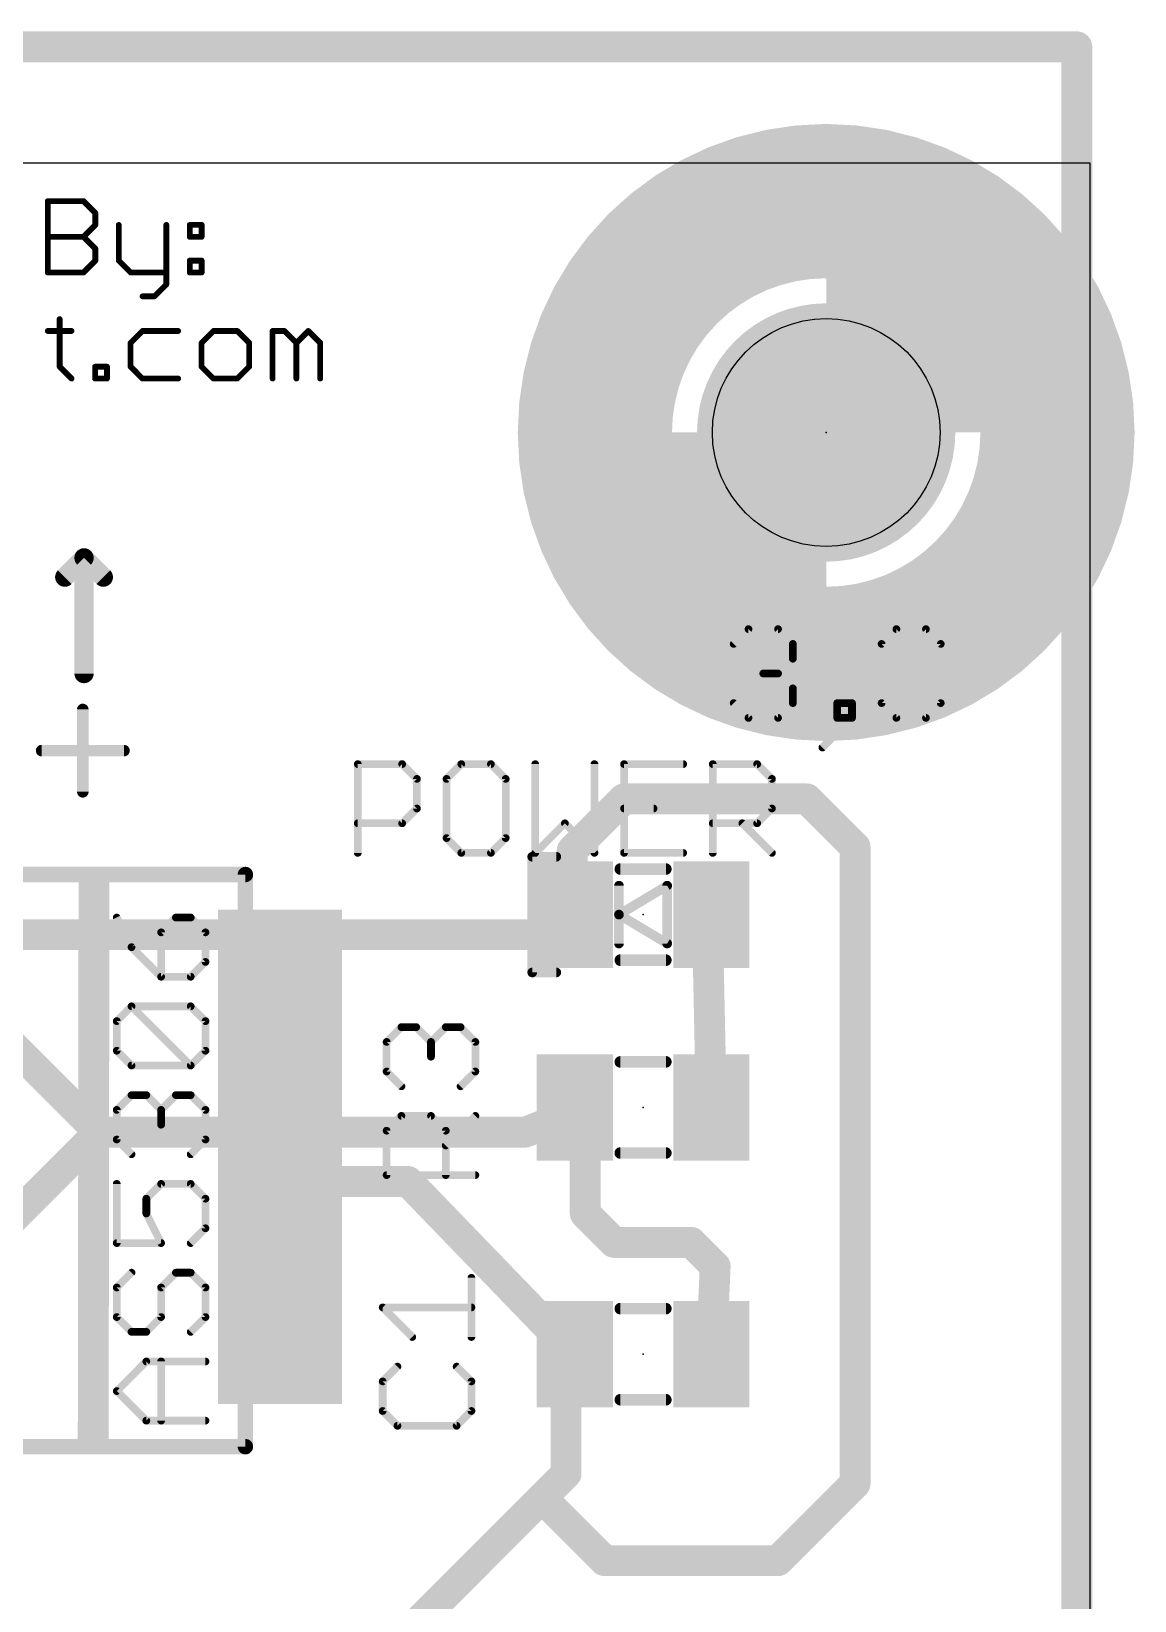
# Model space of a CAD drawing. Extents: x 16.3 to 54.1, y 16.1 to 48.5.
# Drawn here: x 39.56 to 54.1, y 27.79 to 48.46 of the extents above; entities that cross this region are included whole.
import ezdxf

# ---------------------------------------------------------------- set-up
doc = ezdxf.new("R2010")
doc.units = 0
for name, color, linetype in [('1', 14, 'CONTINUOUS'), ('16', 174, 'CONTINUOUS'), ('20', 178, 'CONTINUOUS'), ('21', 251, 'CONTINUOUS'), ('23', 178, 'CONTINUOUS'), ('25', 251, 'CONTINUOUS'), ('27', 251, 'CONTINUOUS'), ('29', 251, 'CONTINUOUS'), ('30', 251, 'CONTINUOUS'), ('31', 251, 'CONTINUOUS'), ('39', 14, 'CONTINUOUS'), ('40', 174, 'CONTINUOUS'), ('41', 14, 'CONTINUOUS'), ('42', 174, 'CONTINUOUS'), ('43', 94, 'CONTINUOUS'), ('48', 251, 'CONTINUOUS'), ('49', 251, 'CONTINUOUS'), ('51', 251, 'CONTINUOUS')]:
    doc.layers.add(name, color=color, linetype=linetype)

# ---------------------------------------------------------------- blocks, each defined once
blk = doc.blocks.new('RECT')
blk.add_solid([(-0.5, -0.5), (0.5, -0.5), (-0.5, 0.5), (0.5, 0.5)])

msp = doc.modelspace()

# ---------------------------------------------------------------- linework, layer by layer
at = {"layer": '1', "const_width": 0.4064}
for points in [[(16.51, 48.26), (53.34, 48.26)], [(53.34, 48.26), (53.34, 16.51)], [(47.371, 38.354), (46.691, 37.674)], [(49.784, 38.354), (47.371, 38.354)], [(50.419, 37.719), (49.784, 38.354)], [(46.691, 37.674), (46.691, 36.565)], [(50.419, 29.337), (50.419, 37.719)], [(46.691, 36.565), (46.725, 36.83)], [(48.475, 36.63), (48.525, 36.83)], [(48.525, 34.29), (48.475, 36.63)], [(42.84, 36.565), (36.78, 36.565)], [(46.691, 36.565), (42.84, 36.565)], [(40.457, 33.965), (39.157, 35.265)], [(46.076, 33.965), (46.711, 34.2165)], [(46.711, 34.2165), (46.725, 34.29)], [(46.725, 34.29), (46.863, 34.202)], [(46.863, 34.202), (46.863, 32.893)], [(39.157, 32.665), (40.457, 33.965)], [(40.457, 33.965), (42.84, 33.965)], [(42.84, 33.965), (46.076, 33.965)], [(44.527, 33.315), (42.84, 33.315)], [(46.725, 31.04), (44.527, 33.315)], [(46.863, 32.893), (47.244, 32.512)], [(47.244, 32.512), (48.26, 32.512)], [(48.26, 32.512), (48.575, 32.197)], [(48.575, 32.197), (48.525, 31.04)], [(46.609, 30.974), (46.725, 31.04)], [(46.609, 29.464), (46.609, 30.974)], [(46.2915, 29.1465), (46.609, 29.464)], [(49.403, 28.321), (50.419, 29.337)], [(43.053, 25.908), (46.2915, 29.1465)], [(46.2915, 29.1465), (47.117, 28.321)], [(47.117, 28.321), (49.403, 28.321)]]:
    msp.add_lwpolyline(points, dxfattribs=at)
at = {"layer": '1', "const_width": 0.2032}
for points in [[(53.4416, 48.26, 1), (53.2384, 48.26)], [(53.34, 48.1584, 1), (53.34, 48.3616)], [(47.371, 38.4556, 1), (47.371, 38.2524)], [(47.4428, 38.2822, 1), (47.2992, 38.4258)], [(49.8558, 38.4258, 1), (49.7122, 38.2822)], [(49.784, 38.2524, 1), (49.784, 38.4556)], [(46.7926, 37.674, 1), (46.5894, 37.674)], [(46.6192, 37.7458, 1), (46.7628, 37.6022)], [(50.5206, 37.719, 1), (50.3174, 37.719)], [(50.3472, 37.6472, 1), (50.4908, 37.7908)], [(46.8258, 36.8171, 1), (46.6242, 36.8429)], [(48.6236, 36.8054, 1), (48.4264, 36.8546)], [(48.5766, 36.6322, 1), (48.3734, 36.6278)], [(42.84, 36.6666, 1), (42.84, 36.4634)], [(42.84, 36.4634, 1), (42.84, 36.6666)], [(46.5902, 36.5779, 1), (46.7918, 36.5521)], [(46.5894, 36.565, 1), (46.7926, 36.565)], [(46.691, 36.4634, 1), (46.691, 36.6666)], [(48.3764, 36.6546, 1), (48.5736, 36.6054)], [(46.6112, 34.2355, 1), (46.8108, 34.1975)], [(46.7796, 34.3757, 1), (46.6704, 34.2043)], [(46.8248, 34.271, 1), (46.6252, 34.309)], [(46.7484, 34.122, 1), (46.6736, 34.311)], [(46.9646, 34.202, 1), (46.7614, 34.202)], [(46.8084, 34.1163, 1), (46.9176, 34.2877)], [(48.4234, 34.2878, 1), (48.6266, 34.2922)], [(40.457, 34.0666, 1), (40.457, 33.8634)], [(40.5288, 33.8932, 1), (40.3852, 34.0368)], [(40.3852, 33.8932, 1), (40.5288, 34.0368)], [(42.84, 34.0666, 1), (42.84, 33.8634)], [(42.84, 33.8634, 1), (42.84, 34.0666)], [(46.0386, 34.0595, 1), (46.1134, 33.8705)], [(46.076, 33.8634, 1), (46.076, 34.0666)], [(42.84, 33.4166, 1), (42.84, 33.2134)], [(44.6001, 33.3856, 1), (44.4539, 33.2444)], [(44.527, 33.2134, 1), (44.527, 33.4166)], [(46.9348, 32.9648, 1), (46.7912, 32.8212)], [(46.7614, 32.893, 1), (46.9646, 32.893)], [(47.244, 32.6136, 1), (47.244, 32.4104)], [(47.1722, 32.4402, 1), (47.3158, 32.5838)], [(48.3318, 32.5838, 1), (48.1882, 32.4402)], [(48.26, 32.4104, 1), (48.26, 32.6136)], [(48.6765, 32.1926, 1), (48.4735, 32.2014)], [(48.5032, 32.1252, 1), (48.6468, 32.2688)], [(46.6519, 30.9694, 1), (46.7981, 31.1106)], [(46.7752, 30.9517, 1), (46.6748, 31.1283)], [(46.7106, 30.974, 1), (46.5074, 30.974)], [(46.5588, 31.0623, 1), (46.6592, 30.8857)], [(48.4235, 31.0444, 1), (48.6265, 31.0356)], [(46.5074, 29.464, 1), (46.7106, 29.464)], [(46.6808, 29.3922, 1), (46.5372, 29.5358)], [(50.3174, 29.337, 1), (50.5206, 29.337)], [(50.4908, 29.2652, 1), (50.3472, 29.4088)], [(46.3633, 29.2183, 1), (46.2197, 29.0747)], [(46.2197, 29.2183, 1), (46.3633, 29.0747)], [(46.3633, 29.0747, 1), (46.2197, 29.2183)], [(47.117, 28.4226, 1), (47.117, 28.2194)], [(49.403, 28.2194, 1), (49.403, 28.4226)], [(47.0452, 28.2492, 1), (47.1888, 28.3928)], [(49.3312, 28.3928, 1), (49.4748, 28.2492)]]:
    msp.add_lwpolyline(points, format="xyb", dxfattribs=at)
at = {"layer": '16', "const_width": 0.4064}
for points in [[(16.51, 48.26), (53.34, 48.26)], [(53.34, 48.26), (53.34, 16.51)]]:
    msp.add_lwpolyline(points, dxfattribs=at)
at = {"layer": '16', "const_width": 0.2032}
for points in [[(53.4416, 48.26, 1), (53.2384, 48.26)], [(53.34, 48.1584, 1), (53.34, 48.3616)]]:
    msp.add_lwpolyline(points, format="xyb", dxfattribs=at)
at = {"layer": '20'}
for p, q in [((53.518, 46.726), (18.124, 46.726)), ((53.518, 16.764), (53.518, 46.726))]:
    msp.add_line(p, q, dxfattribs=at)
msp.add_circle((50.038, 43.18), 1.5, dxfattribs=at)
at = {"layer": '21'}
for points, const_width in [([(50.038, 39.751, 1), (50.038, 46.609, 1), (50.038, 39.751)], 0.1524), ([(39.7809, 46.2468, 1), (39.7809, 46.2087)], 0.0381), ([(39.7999, 46.2277, 1), (39.7618, 46.2277)], 0.0381), ([(40.2647, 46.2412, 1), (40.2377, 46.2142)], 0.0381), ([(40.2512, 46.2087, 1), (40.2512, 46.2468)], 0.0381), ([(40.427, 46.0709, 1), (40.3889, 46.0709)], 0.0381), ([(40.3945, 46.0575, 1), (40.4214, 46.0844)], 0.0381), ([(40.3889, 45.9142, 1), (40.427, 45.9142)], 0.0381), ([(40.4214, 45.9007, 1), (40.3945, 45.9276)], 0.0381), ([(40.7355, 45.9142, 1), (40.6974, 45.9142)], 0.0381), ([(41.3625, 45.9142, 1), (41.3244, 45.9142)], 0.0381), ([(41.671, 45.9142, 1), (41.6329, 45.9142)], 0.0381), ([(41.6519, 45.9332, 1), (41.6519, 45.8951)], 0.0381), ([(41.8277, 45.9142, 1), (41.7896, 45.9142)], 0.0381), ([(41.8087, 45.8951, 1), (41.8087, 45.9332)], 0.0381), ([(39.7809, 45.7765, 1), (39.7809, 45.7384)], 0.0381), ([(40.2647, 45.7709, 1), (40.2377, 45.7439)], 0.0381), ([(40.2377, 45.7709, 1), (40.2647, 45.7439)], 0.0381), ([(40.2512, 45.7384, 1), (40.2512, 45.7765)], 0.0381), ([(41.6519, 45.7765, 1), (41.6519, 45.7384)], 0.0381), ([(41.6329, 45.7574, 1), (41.671, 45.7574)], 0.0381), ([(41.7896, 45.7574, 1), (41.8277, 45.7574)], 0.0381), ([(41.8087, 45.7384, 1), (41.8087, 45.7765)], 0.0381), ([(40.427, 45.6006, 1), (40.3889, 45.6006)], 0.0381), ([(40.3945, 45.5872, 1), (40.4214, 45.6141)], 0.0381), ([(40.4214, 45.4304, 1), (40.3945, 45.4573)], 0.0381), ([(40.7299, 45.4573, 1), (40.7029, 45.4304)], 0.0381), ([(41.671, 45.4439, 1), (41.6329, 45.4439)], 0.0381), ([(41.6519, 45.4629, 1), (41.6519, 45.4248)], 0.0381), ([(41.8277, 45.4439, 1), (41.7896, 45.4439)], 0.0381), ([(41.8087, 45.4248, 1), (41.8087, 45.4629)], 0.0381), ([(39.7809, 45.3062, 1), (39.7809, 45.2681)], 0.0381), ([(39.7618, 45.2871, 1), (39.7999, 45.2871)], 0.0381), ([(40.2377, 45.3006, 1), (40.2647, 45.2736)], 0.0381), ([(40.2512, 45.2681, 1), (40.2512, 45.3062)], 0.0381), ([(40.3889, 45.4439, 1), (40.427, 45.4439)], 0.0381), ([(40.6974, 45.4439, 1), (40.7355, 45.4439)], 0.0381), ([(40.8732, 45.3062, 1), (40.8732, 45.2681)], 0.0381), ([(40.8597, 45.2736, 1), (40.8866, 45.3006)], 0.0381), ([(41.3435, 45.2681, 1), (41.3435, 45.3062)], 0.0381), ([(41.6519, 45.3062, 1), (41.6519, 45.2681)], 0.0381), ([(41.6329, 45.2871, 1), (41.671, 45.2871)], 0.0381), ([(41.7896, 45.2871, 1), (41.8277, 45.2871)], 0.0381), ([(41.8087, 45.2681, 1), (41.8087, 45.3062)], 0.0381), ([(41.3244, 45.1303, 1), (41.3625, 45.1303)], 0.0381), ([(41.3569, 45.1169, 1), (41.33, 45.1438)], 0.0381), ([(41.0299, 44.9926, 1), (41.0299, 44.9545)], 0.0381), ([(41.1732, 44.987, 1), (41.2002, 44.9601)], 0.0381), ([(41.1867, 44.9545, 1), (41.1867, 44.9926)], 0.0381), ([(50.038, 41.58, 1), (50.038, 44.78, 1), (50.038, 41.58)], 0.2032), ([(39.9567, 44.6739, 1), (39.9186, 44.6739)], 0.0381), ([(39.7809, 44.5362, 1), (39.7809, 44.4981)], 0.0381), ([(40.0944, 44.4981, 1), (40.0944, 44.5362)], 0.0381), ([(41.0291, 44.5362, 1), (41.0291, 44.4981)], 0.0381), ([(41.0426, 44.5037, 1), (41.0156, 44.5306)], 0.0381), ([(41.4994, 44.4981, 1), (41.4994, 44.5362)], 0.0381), ([(41.9646, 44.5362, 1), (41.9646, 44.4981)], 0.0381), ([(41.9781, 44.5037, 1), (41.9511, 44.5306)], 0.0381), ([(42.2916, 44.5306, 1), (42.2647, 44.5037)], 0.0381), ([(42.2781, 44.4981, 1), (42.2781, 44.5362)], 0.0381), ([(42.7624, 44.5172, 1), (42.7243, 44.5172)], 0.0381), ([(42.7434, 44.5362, 1), (42.7434, 44.4981)], 0.0381), ([(42.9136, 44.5306, 1), (42.8867, 44.5037)], 0.0381), ([(42.9001, 44.4981, 1), (42.9001, 44.5362)], 0.0381), ([(43.2271, 44.5306, 1), (43.2002, 44.5037)], 0.0381), ([(43.2271, 44.5037, 1), (43.2002, 44.5306)], 0.0381), ([(40.8914, 44.3604, 1), (40.8533, 44.3604)], 0.0381), ([(40.8589, 44.3739, 1), (40.8858, 44.3469)], 0.0381), ([(41.7944, 44.3739, 1), (41.8213, 44.3469)], 0.0381), ([(41.8269, 44.3604, 1), (41.7888, 44.3604)], 0.0381), ([(42.454, 44.3604, 1), (42.4159, 44.3604)], 0.0381), ([(42.4214, 44.3469, 1), (42.4484, 44.3739)], 0.0381), ([(43.0759, 44.3604, 1), (43.0378, 44.3604)], 0.0381), ([(43.0434, 44.3739, 1), (43.0704, 44.3469)], 0.0381), ([(43.0434, 44.3469, 1), (43.0704, 44.3739)], 0.0381), ([(43.3895, 44.3604, 1), (43.3514, 44.3604)], 0.0381), ([(43.357, 44.3469, 1), (43.3839, 44.3739)], 0.0381), ([(39.9186, 44.0469, 1), (39.9567, 44.0469)], 0.0381), ([(39.9511, 44.0603, 1), (39.9242, 44.0334)], 0.0381), ([(40.4236, 44.0469, 1), (40.3855, 44.0469)], 0.0381), ([(40.4046, 44.0659, 1), (40.4046, 44.0278)], 0.0381), ([(40.5804, 44.0469, 1), (40.5423, 44.0469)], 0.0381), ([(40.5613, 44.0278, 1), (40.5613, 44.0659)], 0.0381), ([(40.8533, 44.0469, 1), (40.8914, 44.0469)], 0.0381), ([(40.8858, 44.0603, 1), (40.8589, 44.0334)], 0.0381), ([(41.8213, 44.0603, 1), (41.7944, 44.0334)], 0.0381), ([(41.7888, 44.0469, 1), (41.8269, 44.0469)], 0.0381), ([(42.4159, 44.0469, 1), (42.454, 44.0469)], 0.0381), ([(42.4484, 44.0334, 1), (42.4214, 44.0603)], 0.0381), ([(40.081, 43.8766, 1), (40.1079, 43.9036)], 0.0381), ([(40.4046, 43.9092, 1), (40.4046, 43.8711)], 0.0381), ([(40.3855, 43.8901, 1), (40.4236, 43.8901)], 0.0381), ([(40.5423, 43.8901, 1), (40.5804, 43.8901)], 0.0381), ([(40.5613, 43.8711, 1), (40.5613, 43.9092)], 0.0381), ([(41.0291, 43.9092, 1), (41.0291, 43.8711)], 0.0381), ([(41.0156, 43.8766, 1), (41.0426, 43.9036)], 0.0381), ([(41.4994, 43.8711, 1), (41.4994, 43.9092)], 0.0381), ([(41.9646, 43.9092, 1), (41.9646, 43.8711)], 0.0381), ([(41.9511, 43.8766, 1), (41.9781, 43.9036)], 0.0381), ([(42.2647, 43.9036, 1), (42.2916, 43.8766)], 0.0381), ([(42.2781, 43.8711, 1), (42.2781, 43.9092)], 0.0381), ([(42.7243, 43.8901, 1), (42.7624, 43.8901)], 0.0381), ([(43.0378, 43.8901, 1), (43.0759, 43.8901)], 0.0381), ([(43.3514, 43.8901, 1), (43.3895, 43.8901)], 0.0381), ([(40.3225, 41.529, 1), (40.1955, 41.529)], 0.127), ([(40.3039, 41.5739, 1), (40.2141, 41.4841)], 0.127), ([(40.3039, 41.4841, 1), (40.2141, 41.5739)], 0.127), ([(39.9601, 41.3199, 1), (40.0499, 41.2301)], 0.127), ([(40.4681, 41.2301, 1), (40.5579, 41.3199)], 0.127), ([(40.1955, 40.005, 1), (40.3225, 40.005)], 0.127), ([(40.2806, 39.532, 1), (40.2044, 39.532)], 0.0762), ([(39.7002, 39.0278, 1), (39.7002, 38.9516)], 0.0762), ([(40.7849, 38.9516, 1), (40.7849, 39.0278)], 0.0762), ([(40.2044, 38.4474, 1), (40.2806, 38.4474)], 0.0762), ([(46.1645, 37.6238, 1), (46.1645, 37.5602)], 0.0635), ([(46.1963, 37.592, 1), (46.1328, 37.592)], 0.0635), ([(46.482, 37.5602, 1), (46.482, 37.6238)], 0.0635), ([(40.4916, 37.2599, 1), (40.2884, 37.2601)], 0.2032), ([(42.385, 37.3072, 1), (42.385, 37.4088)], 0.1016), ([(47.325, 37.4681, 1), (47.325, 37.3919)], 0.0762), ([(47.925, 37.3919, 1), (47.925, 37.4681)], 0.0762), ([(47.3393, 37.211, 1), (47.2758, 37.211)], 0.0635), ([(47.9743, 37.211, 1), (47.9108, 37.211)], 0.0635), ([(47.9588, 37.1838, 1), (47.9262, 37.2382)], 0.0635), ([(47.3393, 36.83, 1), (47.2758, 36.83)], 0.0635), ([(47.3238, 36.8572, 1), (47.2912, 36.8028)], 0.0635), ([(47.2912, 36.8572, 1), (47.3238, 36.8028)], 0.0635), ([(47.2758, 36.83, 1), (47.3393, 36.83)], 0.0635), ([(47.2758, 36.449, 1), (47.3393, 36.449)], 0.0635), ([(47.9108, 36.449, 1), (47.9743, 36.449)], 0.0635), ([(47.9262, 36.4218, 1), (47.9588, 36.4762)], 0.0635), ([(47.325, 36.2681, 1), (47.325, 36.1919)], 0.0762), ([(47.925, 36.1919, 1), (47.925, 36.2681)], 0.0762), ([(46.1645, 36.0998, 1), (46.1645, 36.0363)], 0.0635), ([(46.1328, 36.068, 1), (46.1963, 36.068)], 0.0635), ([(46.482, 36.0363, 1), (46.482, 36.0998)], 0.0635), ([(47.325, 34.9281, 1), (47.325, 34.8519)], 0.0762), ([(47.925, 34.8519, 1), (47.925, 34.9281)], 0.0762), ([(47.325, 33.7281, 1), (47.325, 33.6519)], 0.0762), ([(47.925, 33.6519, 1), (47.925, 33.7281)], 0.0762), ([(47.325, 31.6781, 1), (47.325, 31.6019)], 0.0762), ([(47.925, 31.6019, 1), (47.925, 31.6781)], 0.0762), ([(47.325, 30.4781, 1), (47.325, 30.4019)], 0.0762), ([(47.925, 30.4019, 1), (47.925, 30.4781)], 0.0762), ([(40.2784, 29.9301, 1), (40.4816, 29.9299)], 0.2032), ([(42.385, 29.7712, 1), (42.385, 29.8728)], 0.1016)]:
    msp.add_lwpolyline(points, format="xyb", dxfattribs=dict(at, const_width=const_width))
for points, const_width in [([(39.7809, 45.2871), (39.7809, 46.2277)], 0.0762), ([(39.7809, 46.2277), (40.2512, 46.2277)], 0.0762), ([(40.2512, 46.2277), (40.408, 46.0709)], 0.0762), ([(40.408, 46.0709), (40.408, 45.9142)], 0.0762), ([(40.408, 45.9142), (40.2512, 45.7574)], 0.0762), ([(40.7164, 45.9142), (40.7164, 45.4439)], 0.0762), ([(41.3435, 45.9142), (41.3435, 45.1303)], 0.0762), ([(41.6519, 45.9142), (41.8087, 45.9142)], 0.0762), ([(41.6519, 45.7574), (41.6519, 45.9142)], 0.0762), ([(41.8087, 45.9142), (41.8087, 45.7574)], 0.0762), ([(39.7809, 45.7574), (40.2512, 45.7574)], 0.0762), ([(40.2512, 45.7574), (40.408, 45.6006)], 0.0762), ([(41.8087, 45.7574), (41.6519, 45.7574)], 0.0762), ([(40.408, 45.4439), (40.2512, 45.2871)], 0.0762), ([(40.408, 45.6006), (40.408, 45.4439)], 0.0762), ([(40.7164, 45.4439), (40.8732, 45.2871)], 0.0762), ([(41.6519, 45.4439), (41.8087, 45.4439)], 0.0762), ([(41.6519, 45.2871), (41.6519, 45.4439)], 0.0762), ([(41.8087, 45.4439), (41.8087, 45.2871)], 0.0762), ([(40.2512, 45.2871), (39.7809, 45.2871)], 0.0762), ([(40.8732, 45.2871), (41.3435, 45.2871)], 0.0762), ([(41.8087, 45.2871), (41.6519, 45.2871)], 0.0762), ([(41.3435, 45.1303), (41.1867, 44.9736)], 0.0762), ([(41.1867, 44.9736), (41.0299, 44.9736)], 0.0762), ([(39.9377, 44.6739), (39.9377, 44.0469)], 0.0762), ([(39.7809, 44.5172), (40.0944, 44.5172)], 0.0762), ([(41.0291, 44.5172), (40.8723, 44.3604)], 0.0762), ([(41.4994, 44.5172), (41.0291, 44.5172)], 0.0762), ([(41.9646, 44.5172), (41.8078, 44.3604)], 0.0762), ([(42.2781, 44.5172), (41.9646, 44.5172)], 0.0762), ([(42.4349, 44.3604), (42.2781, 44.5172)], 0.0762), ([(42.7434, 43.8901), (42.7434, 44.5172)], 0.0762), ([(42.7434, 44.5172), (42.9001, 44.5172)], 0.0762), ([(42.9001, 44.5172), (43.0569, 44.3604)], 0.0762), ([(43.0569, 44.3604), (43.2137, 44.5172)], 0.0762), ([(43.2137, 44.5172), (43.3704, 44.3604)], 0.0762), ([(40.8723, 44.3604), (40.8723, 44.0469)], 0.0762), ([(41.8078, 44.3604), (41.8078, 44.0469)], 0.0762), ([(42.4349, 44.0469), (42.4349, 44.3604)], 0.0762), ([(43.0569, 44.3604), (43.0569, 43.8901)], 0.0762), ([(43.3704, 44.3604), (43.3704, 43.8901)], 0.0762), ([(39.9377, 44.0469), (40.0944, 43.8901)], 0.0762), ([(40.4046, 43.8901), (40.4046, 44.0469)], 0.0762), ([(40.4046, 44.0469), (40.5613, 44.0469)], 0.0762), ([(40.5613, 44.0469), (40.5613, 43.8901)], 0.0762), ([(40.8723, 44.0469), (41.0291, 43.8901)], 0.0762), ([(41.8078, 44.0469), (41.9646, 43.8901)], 0.0762), ([(42.2781, 43.8901), (42.4349, 44.0469)], 0.0762), ([(40.5613, 43.8901), (40.4046, 43.8901)], 0.0762), ([(41.0291, 43.8901), (41.4994, 43.8901)], 0.0762), ([(41.9646, 43.8901), (42.2781, 43.8901)], 0.0762), ([(40.259, 41.529), (40.005, 41.275)], 0.254), ([(40.259, 40.005), (40.259, 41.529)], 0.254), ([(40.259, 41.529), (40.513, 41.275)], 0.254), ([(40.2425, 39.532), (40.2425, 38.4474)], 0.1524), ([(39.7002, 38.9897), (40.7849, 38.9897)], 0.1524), ([(46.1645, 36.068), (46.1645, 37.592)], 0.127), ([(46.1645, 37.592), (46.482, 37.592)], 0.127), ([(37.235, 37.358), (42.385, 37.358)], 0.2032), ([(40.38, 29.93), (40.39, 37.26)], 0.4064), ([(47.925, 37.43), (47.325, 37.43)], 0.1524), ([(47.3075, 37.211), (47.3075, 36.83)], 0.127), ([(47.9425, 37.211), (47.3075, 36.83)], 0.127), ([(47.9425, 36.449), (47.9425, 37.211)], 0.127), ([(47.3075, 36.83), (47.3075, 36.449)], 0.127), ([(47.3075, 36.83), (47.9425, 36.449)], 0.127), ([(47.925, 36.23), (47.325, 36.23)], 0.1524), ([(46.482, 36.068), (46.1645, 36.068)], 0.127), ([(47.925, 34.89), (47.325, 34.89)], 0.1524), ([(47.925, 33.69), (47.325, 33.69)], 0.1524), ([(47.925, 31.64), (47.325, 31.64)], 0.1524), ([(47.925, 30.44), (47.325, 30.44)], 0.1524), ([(42.385, 29.822), (37.235, 29.822)], 0.2032)]:
    msp.add_lwpolyline(points, dxfattribs=dict(at, const_width=const_width))
at = {"layer": '23'}
for p in [(50.038, 43.18), (47.625, 36.83), (47.625, 34.29), (47.625, 31.04)]:
    msp.add_point(p, dxfattribs=at)
at = {"layer": '25', "const_width": 0.1016}
for points in [[(43.8658, 37.6428), (43.8658, 38.8122)], [(43.8658, 38.8122), (44.4505, 38.8122)], [(44.4505, 38.8122), (44.6454, 38.6173)], [(45.2301, 38.8122), (45.0352, 38.6173)], [(45.6199, 38.8122), (45.2301, 38.8122)], [(45.8148, 38.6173), (45.6199, 38.8122)], [(46.2046, 38.8122), (46.2046, 37.6428)], [(46.9842, 37.6428), (46.9842, 38.8122)], [(48.1536, 38.8122), (47.374, 38.8122)], [(47.374, 38.8122), (47.374, 37.6428)], [(48.5434, 37.6428), (48.5434, 38.8122)], [(48.5434, 38.8122), (49.1281, 38.8122)], [(49.1281, 38.8122), (49.323, 38.6173)], [(44.6454, 38.6173), (44.6454, 38.2275)], [(45.0352, 38.6173), (45.0352, 37.8377)], [(45.8148, 37.8377), (45.8148, 38.6173)], [(49.323, 38.6173), (49.323, 38.2275)], [(44.6454, 38.2275), (44.4505, 38.0326)], [(47.374, 38.2275), (47.7638, 38.2275)], [(49.323, 38.2275), (49.1281, 38.0326)], [(44.4505, 38.0326), (43.8658, 38.0326)], [(46.2046, 37.6428), (46.5944, 38.0326)], [(46.5944, 38.0326), (46.9842, 37.6428)], [(49.1281, 38.0326), (48.5434, 38.0326)], [(48.9332, 38.0326), (49.323, 37.6428)], [(45.0352, 37.8377), (45.2301, 37.6428)], [(45.6199, 37.6428), (45.8148, 37.8377)], [(45.2301, 37.6428), (45.6199, 37.6428)], [(47.374, 37.6428), (48.1536, 37.6428)], [(44.2458, 35.1531), (44.4407, 35.348)], [(44.4407, 35.348), (44.6356, 35.348)], [(44.6356, 35.348), (44.8305, 35.1531)], [(44.8305, 35.1531), (45.0254, 35.348)], [(45.0254, 35.348), (45.2203, 35.348)], [(45.2203, 35.348), (45.4152, 35.1531)], [(44.2458, 34.7633), (44.2458, 35.1531)], [(44.8305, 35.1531), (44.8305, 34.9582)], [(45.4152, 35.1531), (45.4152, 34.7633)], [(44.4407, 34.5684), (44.2458, 34.7633)], [(45.4152, 34.7633), (45.2203, 34.5684)], [(44.2458, 33.9837), (44.4407, 34.1786)], [(44.4407, 34.1786), (44.8305, 34.1786)], [(44.8305, 34.1786), (45.0254, 33.9837)], [(45.0254, 33.7888), (45.4152, 34.1786)], [(44.2458, 33.399), (44.2458, 33.9837)], [(45.0254, 33.9837), (45.0254, 33.399)], [(45.4152, 33.399), (44.2458, 33.399)], [(45.3632, 31.2664), (45.3632, 32.046)], [(44.5836, 31.2664), (44.1938, 31.6562)], [(44.1938, 31.6562), (45.3632, 31.6562)], [(44.3887, 30.8766), (44.1938, 30.6817)], [(45.3632, 30.6817), (45.1683, 30.8766)], [(44.1938, 30.6817), (44.1938, 30.2919)], [(45.3632, 30.2919), (45.3632, 30.6817)], [(44.1938, 30.2919), (44.3887, 30.097)], [(45.1683, 30.097), (45.3632, 30.2919)], [(44.3887, 30.097), (45.1683, 30.097)]]:
    msp.add_lwpolyline(points, dxfattribs=at)
at = {"layer": '25', "const_width": 0.0508}
for points in [[(43.8912, 38.8122, 1), (43.8404, 38.8122)], [(43.8658, 38.8376, 1), (43.8658, 38.7868)], [(44.4685, 38.8302, 1), (44.4325, 38.7942)], [(44.4505, 38.7868, 1), (44.4505, 38.8376)], [(45.2301, 38.8376, 1), (45.2301, 38.7868)], [(45.2481, 38.7942, 1), (45.2121, 38.8302)], [(45.6379, 38.8302, 1), (45.6019, 38.7942)], [(45.6199, 38.7868, 1), (45.6199, 38.8376)], [(46.23, 38.8122, 1), (46.1792, 38.8122)], [(47.0096, 38.8122, 1), (46.9588, 38.8122)], [(47.374, 38.8376, 1), (47.374, 38.7868)], [(47.3994, 38.8122, 1), (47.3486, 38.8122)], [(48.1536, 38.7868, 1), (48.1536, 38.8376)], [(48.5688, 38.8122, 1), (48.518, 38.8122)], [(48.5434, 38.8376, 1), (48.5434, 38.7868)], [(49.146, 38.8302, 1), (49.1101, 38.7942)], [(49.1281, 38.7868, 1), (49.1281, 38.8376)], [(44.6708, 38.6173, 1), (44.62, 38.6173)], [(44.6274, 38.5993, 1), (44.6634, 38.6353)], [(45.0172, 38.6353, 1), (45.0532, 38.5993)], [(45.0606, 38.6173, 1), (45.0098, 38.6173)], [(45.8402, 38.6173, 1), (45.7894, 38.6173)], [(45.7968, 38.5993, 1), (45.8328, 38.6353)], [(49.3484, 38.6173, 1), (49.2976, 38.6173)], [(49.305, 38.5993, 1), (49.3409, 38.6353)], [(44.62, 38.2275, 1), (44.6708, 38.2275)], [(44.6634, 38.2095, 1), (44.6274, 38.2455)], [(47.374, 38.2529, 1), (47.374, 38.2021)], [(47.7638, 38.2021, 1), (47.7638, 38.2529)], [(49.2976, 38.2275, 1), (49.3484, 38.2275)], [(49.3409, 38.2095, 1), (49.305, 38.2455)], [(43.8658, 38.058, 1), (43.8658, 38.0072)], [(44.4325, 38.0506, 1), (44.4685, 38.0146)], [(44.4505, 38.0072, 1), (44.4505, 38.058)], [(46.6124, 38.0506, 1), (46.5764, 38.0146)], [(46.6124, 38.0146, 1), (46.5764, 38.0506)], [(48.5434, 38.058, 1), (48.5434, 38.0072)], [(48.9511, 38.0506, 1), (48.9152, 38.0146)], [(49.1101, 38.0506, 1), (49.146, 38.0146)], [(49.1281, 38.0072, 1), (49.1281, 38.058)], [(45.0532, 37.8557, 1), (45.0172, 37.8197)], [(45.0098, 37.8377, 1), (45.0606, 37.8377)], [(45.7894, 37.8377, 1), (45.8402, 37.8377)], [(45.8328, 37.8197, 1), (45.7968, 37.8557)], [(43.8404, 37.6428, 1), (43.8912, 37.6428)], [(45.2301, 37.6682, 1), (45.2301, 37.6174)], [(45.2121, 37.6248, 1), (45.2481, 37.6608)], [(45.6019, 37.6608, 1), (45.6379, 37.6248)], [(45.6199, 37.6174, 1), (45.6199, 37.6682)], [(46.1866, 37.6608, 1), (46.2226, 37.6248)], [(46.1792, 37.6428, 1), (46.23, 37.6428)], [(46.9588, 37.6428, 1), (47.0096, 37.6428)], [(46.9662, 37.6248, 1), (47.0022, 37.6608)], [(47.374, 37.6682, 1), (47.374, 37.6174)], [(47.3486, 37.6428, 1), (47.3994, 37.6428)], [(48.1536, 37.6174, 1), (48.1536, 37.6682)], [(48.518, 37.6428, 1), (48.5688, 37.6428)], [(49.305, 37.6248, 1), (49.3409, 37.6608)], [(44.4407, 35.3734, 1), (44.4407, 35.3226)], [(44.4587, 35.33, 1), (44.4227, 35.366)], [(44.6536, 35.366, 1), (44.6176, 35.33)], [(44.6356, 35.3226, 1), (44.6356, 35.3734)], [(45.0254, 35.3734, 1), (45.0254, 35.3226)], [(45.0434, 35.33, 1), (45.0074, 35.366)], [(45.2383, 35.366, 1), (45.2023, 35.33)], [(45.2203, 35.3226, 1), (45.2203, 35.3734)], [(44.2278, 35.1711, 1), (44.2638, 35.1351)], [(44.2712, 35.1531, 1), (44.2204, 35.1531)], [(44.8125, 35.1711, 1), (44.8485, 35.1351)], [(44.8559, 35.1531, 1), (44.8051, 35.1531)], [(44.8125, 35.1351, 1), (44.8485, 35.1711)], [(45.4406, 35.1531, 1), (45.3898, 35.1531)], [(45.3972, 35.1351, 1), (45.4332, 35.1711)], [(44.8051, 34.9582, 1), (44.8559, 34.9582)], [(44.2638, 34.7813, 1), (44.2278, 34.7453)], [(44.2204, 34.7633, 1), (44.2712, 34.7633)], [(45.3898, 34.7633, 1), (45.4406, 34.7633)], [(45.4332, 34.7453, 1), (45.3972, 34.7813)], [(44.4227, 34.5504, 1), (44.4587, 34.5864)], [(45.2023, 34.5864, 1), (45.2383, 34.5504)], [(44.4407, 34.204, 1), (44.4407, 34.1532)], [(44.4587, 34.1606, 1), (44.4227, 34.1966)], [(44.8485, 34.1966, 1), (44.8125, 34.1606)], [(44.8305, 34.1532, 1), (44.8305, 34.204)], [(45.4332, 34.1606, 1), (45.3972, 34.1966)], [(44.2278, 34.0017, 1), (44.2638, 33.9657)], [(44.2712, 33.9837, 1), (44.2204, 33.9837)], [(45.0508, 33.9837, 1), (45, 33.9837)], [(45.0074, 33.9657, 1), (45.0434, 34.0017)], [(45.0074, 33.8068, 1), (45.0434, 33.7708)], [(44.2458, 33.4244, 1), (44.2458, 33.3736)], [(44.2204, 33.399, 1), (44.2712, 33.399)], [(45, 33.399, 1), (45.0508, 33.399)], [(45.4152, 33.3736, 1), (45.4152, 33.4244)], [(45.3886, 32.046, 1), (45.3378, 32.046)], [(44.2118, 31.6742, 1), (44.1758, 31.6382)], [(44.1938, 31.6816, 1), (44.1938, 31.6308)], [(45.3632, 31.6308, 1), (45.3632, 31.6816)], [(44.5656, 31.2484, 1), (44.6016, 31.2844)], [(45.3378, 31.2664, 1), (45.3886, 31.2664)], [(44.4067, 30.8586, 1), (44.3707, 30.8946)], [(45.1863, 30.8946, 1), (45.1503, 30.8586)], [(44.1758, 30.6997, 1), (44.2118, 30.6637)], [(44.2192, 30.6817, 1), (44.1684, 30.6817)], [(45.3886, 30.6817, 1), (45.3378, 30.6817)], [(45.3452, 30.6637, 1), (45.3812, 30.6997)], [(44.2118, 30.3099, 1), (44.1758, 30.2739)], [(44.1684, 30.2919, 1), (44.2192, 30.2919)], [(45.3378, 30.2919, 1), (45.3886, 30.2919)], [(45.3812, 30.2739, 1), (45.3452, 30.3099)], [(44.3887, 30.1224, 1), (44.3887, 30.0716)], [(44.3707, 30.079, 1), (44.4067, 30.115)], [(45.1503, 30.115, 1), (45.1863, 30.079)], [(45.1683, 30.0716, 1), (45.1683, 30.1224)]]:
    msp.add_lwpolyline(points, format="xyb", dxfattribs=at)
at = {"layer": '27', "const_width": 0.1016}
for points in [[(40.6898, 36.7914), (40.8847, 36.4016)], [(41.4694, 36.7914), (41.2745, 36.5965)], [(41.6643, 36.7914), (41.4694, 36.7914)], [(41.8592, 36.5965), (41.6643, 36.7914)], [(41.2745, 36.5965), (41.2745, 36.0118)], [(41.8592, 36.2067), (41.8592, 36.5965)], [(40.8847, 36.4016), (41.2745, 36.0118)], [(41.6643, 36.0118), (41.8592, 36.2067)], [(41.2745, 36.0118), (41.6643, 36.0118)], [(40.6898, 35.4271), (40.8847, 35.622)], [(40.8847, 35.622), (41.6643, 35.622)], [(41.6643, 34.8424), (40.8847, 35.622)], [(41.6643, 35.622), (41.8592, 35.4271)], [(40.6898, 35.0373), (40.6898, 35.4271)], [(41.8592, 35.4271), (41.8592, 35.0373)], [(40.8847, 34.8424), (40.6898, 35.0373)], [(41.8592, 35.0373), (41.6643, 34.8424)], [(41.6643, 34.8424), (40.8847, 34.8424)], [(40.6898, 34.2577), (40.8847, 34.4526)], [(40.8847, 34.4526), (41.0796, 34.4526)], [(41.0796, 34.4526), (41.2745, 34.2577)], [(41.2745, 34.2577), (41.4694, 34.4526)], [(41.4694, 34.4526), (41.6643, 34.4526)], [(41.6643, 34.4526), (41.8592, 34.2577)], [(40.6898, 33.8679), (40.6898, 34.2577)], [(41.2745, 34.2577), (41.2745, 34.0628)], [(41.8592, 34.2577), (41.8592, 33.8679)], [(40.8847, 33.673), (40.6898, 33.8679)], [(41.8592, 33.8679), (41.6643, 33.673)], [(40.6898, 33.2832), (40.6898, 32.5036)], [(41.0796, 33.0883), (41.2745, 33.2832)], [(41.2745, 33.2832), (41.6643, 33.2832)], [(41.6643, 33.2832), (41.8592, 33.0883)], [(41.0796, 32.8934), (41.0796, 33.0883)], [(41.8592, 33.0883), (41.8592, 32.6985)], [(41.2745, 32.5036), (41.0796, 32.8934)], [(41.8592, 32.6985), (41.6643, 32.5036)], [(40.6898, 32.5036), (41.2745, 32.5036)], [(40.8847, 32.1138), (40.6898, 31.9189)], [(41.2745, 31.9189), (41.4694, 32.1138)], [(41.4694, 32.1138), (41.6643, 32.1138)], [(41.6643, 32.1138), (41.8592, 31.9189)], [(40.6898, 31.9189), (40.6898, 31.5291)], [(41.2745, 31.5291), (41.2745, 31.9189)], [(41.8592, 31.9189), (41.8592, 31.5291)], [(40.6898, 31.5291), (40.8847, 31.3342)], [(41.0796, 31.3342), (41.2745, 31.5291)], [(41.8592, 31.5291), (41.6643, 31.3342)], [(40.8847, 31.3342), (41.0796, 31.3342)], [(40.6898, 30.5546), (41.0796, 30.9444)], [(41.0796, 30.9444), (41.8592, 30.9444)], [(41.2745, 30.1648), (41.2745, 30.9444)], [(41.0796, 30.1648), (40.6898, 30.5546)], [(41.8592, 30.1648), (41.0796, 30.1648)]]:
    msp.add_lwpolyline(points, dxfattribs=at)
at = {"layer": '27', "const_width": 0.0508}
for points in [[(40.7125, 36.8027, 1), (40.6671, 36.78)], [(41.4694, 36.8168, 1), (41.4694, 36.766)], [(41.4874, 36.7734, 1), (41.4514, 36.8093)], [(41.6823, 36.8093, 1), (41.6463, 36.7734)], [(41.6643, 36.766, 1), (41.6643, 36.8168)], [(41.2999, 36.5965, 1), (41.2491, 36.5965)], [(41.2565, 36.6144, 1), (41.2925, 36.5785)], [(41.8846, 36.5965, 1), (41.8338, 36.5965)], [(41.8412, 36.5785, 1), (41.8772, 36.6144)], [(40.9027, 36.4195, 1), (40.8667, 36.3836)], [(40.862, 36.3902, 1), (40.9074, 36.4129)], [(41.8338, 36.2067, 1), (41.8846, 36.2067)], [(41.8772, 36.1887, 1), (41.8412, 36.2246)], [(41.2745, 36.0372, 1), (41.2745, 35.9864)], [(41.2491, 36.0118, 1), (41.2999, 36.0118)], [(41.2565, 35.9938, 1), (41.2925, 36.0297)], [(41.6463, 36.0297, 1), (41.6823, 35.9938)], [(41.6643, 35.9864, 1), (41.6643, 36.0372)], [(40.8847, 35.6474, 1), (40.8847, 35.5966)], [(40.9027, 35.6399, 1), (40.8667, 35.604)], [(40.9027, 35.604, 1), (40.8667, 35.6399)], [(41.6823, 35.6399, 1), (41.6463, 35.604)], [(41.6643, 35.5966, 1), (41.6643, 35.6474)], [(40.7152, 35.4271, 1), (40.6644, 35.4271)], [(40.6718, 35.445, 1), (40.7078, 35.4091)], [(41.8846, 35.4271, 1), (41.8338, 35.4271)], [(41.8412, 35.4091, 1), (41.8772, 35.445)], [(40.7078, 35.0552, 1), (40.6718, 35.0193)], [(40.6644, 35.0373, 1), (40.7152, 35.0373)], [(41.8338, 35.0373, 1), (41.8846, 35.0373)], [(41.8772, 35.0193, 1), (41.8412, 35.0552)], [(40.8847, 34.8678, 1), (40.8847, 34.817)], [(40.8667, 34.8244, 1), (40.9027, 34.8603)], [(41.6463, 34.8603, 1), (41.6823, 34.8244)], [(41.6463, 34.8244, 1), (41.6823, 34.8603)], [(41.6643, 34.817, 1), (41.6643, 34.8678)], [(40.8847, 34.478, 1), (40.8847, 34.4272)], [(40.9027, 34.4346, 1), (40.8667, 34.4705)], [(41.0976, 34.4705, 1), (41.0616, 34.4346)], [(41.0796, 34.4272, 1), (41.0796, 34.478)], [(41.4694, 34.478, 1), (41.4694, 34.4272)], [(41.4874, 34.4346, 1), (41.4514, 34.4705)], [(41.6823, 34.4705, 1), (41.6463, 34.4346)], [(41.6643, 34.4272, 1), (41.6643, 34.478)], [(40.7152, 34.2577, 1), (40.6644, 34.2577)], [(40.6718, 34.2756, 1), (40.7078, 34.2397)], [(41.2999, 34.2577, 1), (41.2491, 34.2577)], [(41.2565, 34.2756, 1), (41.2925, 34.2397)], [(41.2565, 34.2397, 1), (41.2925, 34.2756)], [(41.8846, 34.2577, 1), (41.8338, 34.2577)], [(41.8412, 34.2397, 1), (41.8772, 34.2756)], [(40.7078, 33.8858, 1), (40.6718, 33.8499)], [(41.2491, 34.0628, 1), (41.2999, 34.0628)], [(41.8772, 33.8499, 1), (41.8412, 33.8858)], [(40.6644, 33.8679, 1), (40.7152, 33.8679)], [(40.8667, 33.655, 1), (40.9027, 33.691)], [(41.6463, 33.691, 1), (41.6823, 33.655)], [(41.8338, 33.8679, 1), (41.8846, 33.8679)], [(40.7152, 33.2832, 1), (40.6644, 33.2832)], [(41.2745, 33.3086, 1), (41.2745, 33.2578)], [(41.2925, 33.2652, 1), (41.2565, 33.3012)], [(41.6823, 33.3012, 1), (41.6463, 33.2652)], [(41.6643, 33.2578, 1), (41.6643, 33.3086)], [(41.0616, 33.1063, 1), (41.0976, 33.0703)], [(41.105, 33.0883, 1), (41.0542, 33.0883)], [(41.8846, 33.0883, 1), (41.8338, 33.0883)], [(41.8412, 33.0703, 1), (41.8772, 33.1063)], [(41.1023, 32.9047, 1), (41.0569, 32.882)], [(41.0542, 32.8934, 1), (41.105, 32.8934)], [(41.8338, 32.6985, 1), (41.8846, 32.6985)], [(41.8772, 32.6805, 1), (41.8412, 32.7165)], [(40.6898, 32.529, 1), (40.6898, 32.4782)], [(40.6644, 32.5036, 1), (40.7152, 32.5036)], [(41.2518, 32.4922, 1), (41.2972, 32.515)], [(41.2745, 32.4782, 1), (41.2745, 32.529)], [(41.6463, 32.5216, 1), (41.6823, 32.4856)], [(40.9027, 32.0958, 1), (40.8667, 32.1318)], [(41.4694, 32.1392, 1), (41.4694, 32.0884)], [(41.4874, 32.0958, 1), (41.4514, 32.1318)], [(41.6823, 32.1318, 1), (41.6463, 32.0958)], [(41.6643, 32.0884, 1), (41.6643, 32.1392)], [(40.6718, 31.9369, 1), (40.7078, 31.9009)], [(40.7152, 31.9189, 1), (40.6644, 31.9189)], [(41.2565, 31.9369, 1), (41.2925, 31.9009)], [(41.2999, 31.9189, 1), (41.2491, 31.9189)], [(41.8846, 31.9189, 1), (41.8338, 31.9189)], [(41.8412, 31.9009, 1), (41.8772, 31.9369)], [(40.7078, 31.5471, 1), (40.6718, 31.5111)], [(40.6644, 31.5291, 1), (40.7152, 31.5291)], [(41.2491, 31.5291, 1), (41.2999, 31.5291)], [(41.2925, 31.5111, 1), (41.2565, 31.5471)], [(41.8338, 31.5291, 1), (41.8846, 31.5291)], [(41.8772, 31.5111, 1), (41.8412, 31.5471)], [(40.8847, 31.3596, 1), (40.8847, 31.3088)], [(40.8667, 31.3162, 1), (40.9027, 31.3522)], [(41.0616, 31.3522, 1), (41.0976, 31.3162)], [(41.0796, 31.3088, 1), (41.0796, 31.3596)], [(41.6463, 31.3522, 1), (41.6823, 31.3162)], [(41.0796, 30.9698, 1), (41.0796, 30.919)], [(41.0976, 30.9264, 1), (41.0616, 30.9624)], [(41.2999, 30.9444, 1), (41.2491, 30.9444)], [(41.8592, 30.919, 1), (41.8592, 30.9698)], [(40.7078, 30.5726, 1), (40.6718, 30.5366)], [(40.6718, 30.5726, 1), (40.7078, 30.5366)], [(41.0796, 30.1902, 1), (41.0796, 30.1394)], [(41.0616, 30.1468, 1), (41.0976, 30.1828)], [(41.2491, 30.1648, 1), (41.2999, 30.1648)], [(41.8592, 30.1394, 1), (41.8592, 30.1902)]]:
    msp.add_lwpolyline(points, format="xyb", dxfattribs=at)
at = {"layer": '29', "const_width": 1.6016}
msp.add_lwpolyline([(50.038, 42.3792, 1), (50.038, 43.9808, 1), (50.038, 42.3792)], format="xyb", dxfattribs=at)
at = {"layer": '30', "const_width": 1.6016}
msp.add_lwpolyline([(50.038, 42.3792, 1), (50.038, 43.9808, 1), (50.038, 42.3792)], format="xyb", dxfattribs=at)
at = {"layer": '39', "const_width": 2.032}
msp.add_lwpolyline([(50.038, 40.132, 1), (50.038, 46.228, 1), (50.038, 40.132)], format="xyb", dxfattribs=at)
at = {"layer": '40', "const_width": 2.032}
msp.add_lwpolyline([(50.038, 40.132, 1), (50.038, 46.228, 1), (50.038, 40.132)], format="xyb", dxfattribs=at)
at = {"layer": '41', "const_width": 2.032}
msp.add_lwpolyline([(50.038, 40.132, 1), (50.038, 46.228, 1), (50.038, 40.132)], format="xyb", dxfattribs=at)
at = {"layer": '42', "const_width": 2.032}
msp.add_lwpolyline([(50.038, 40.132, 1), (50.038, 46.228, 1), (50.038, 40.132)], format="xyb", dxfattribs=at)
at = {"layer": '43', "const_width": 2.032}
msp.add_lwpolyline([(50.038, 40.132, 1), (50.038, 46.228, 1), (50.038, 40.132)], format="xyb", dxfattribs=at)
at = {"layer": '48', "const_width": 0.1016}
for points in [[(48.8188, 40.3953), (49.0137, 40.5902)], [(49.0137, 40.5902), (49.4035, 40.5902)], [(49.4035, 40.5902), (49.5984, 40.3953)], [(50.7678, 40.3953), (50.9627, 40.5902)], [(50.9627, 40.5902), (51.3525, 40.5902)], [(51.3525, 40.5902), (51.5474, 40.3953)], [(49.5984, 40.3953), (49.5984, 40.2004)], [(50.7678, 39.6157), (50.7678, 40.3953)], [(50.7678, 39.6157), (51.5474, 40.3953)], [(51.5474, 40.3953), (51.5474, 39.6157)], [(49.5984, 40.2004), (49.4035, 40.0055)], [(49.4035, 40.0055), (49.2086, 40.0055)], [(49.4035, 40.0055), (49.5984, 39.8106)], [(49.5984, 39.8106), (49.5984, 39.6157)], [(49.0137, 39.4208), (48.8188, 39.6157)], [(49.5984, 39.6157), (49.4035, 39.4208)], [(50.378, 39.6157), (50.1831, 39.6157)], [(50.1831, 39.6157), (50.1831, 39.4208)], [(50.378, 39.4208), (50.378, 39.6157)], [(50.9627, 39.4208), (50.7678, 39.6157)], [(51.5474, 39.6157), (51.3525, 39.4208)], [(49.4035, 39.4208), (49.0137, 39.4208)], [(49.9882, 39.031), (50.378, 39.4208)], [(50.1831, 39.4208), (50.378, 39.4208)], [(51.3525, 39.4208), (50.9627, 39.4208)]]:
    msp.add_lwpolyline(points, dxfattribs=at)
at = {"layer": '48', "const_width": 0.0508}
for points in [[(49.0137, 40.6156, 1), (49.0137, 40.5648)], [(49.0317, 40.5722, 1), (48.9957, 40.6082)], [(49.4215, 40.6082, 1), (49.3855, 40.5722)], [(49.4035, 40.5648, 1), (49.4035, 40.6156)], [(50.9627, 40.6156, 1), (50.9627, 40.5648)], [(50.9807, 40.5722, 1), (50.9447, 40.6082)], [(51.3705, 40.6082, 1), (51.3345, 40.5722)], [(51.3525, 40.5648, 1), (51.3525, 40.6156)], [(48.8008, 40.4133, 1), (48.8368, 40.3773)], [(49.6238, 40.3953, 1), (49.573, 40.3953)], [(49.5804, 40.3773, 1), (49.6164, 40.4133)], [(50.7498, 40.4133, 1), (50.7858, 40.3773)], [(50.7932, 40.3953, 1), (50.7424, 40.3953)], [(51.5728, 40.3953, 1), (51.522, 40.3953)], [(51.5654, 40.3773, 1), (51.5294, 40.4133)], [(51.5294, 40.3773, 1), (51.5654, 40.4133)], [(49.573, 40.2004, 1), (49.6238, 40.2004)], [(49.6164, 40.1824, 1), (49.5804, 40.2184)], [(49.2086, 40.0309, 1), (49.2086, 39.9801)], [(49.4215, 40.0235, 1), (49.3855, 39.9875)], [(49.3855, 40.0235, 1), (49.4215, 39.9875)], [(49.4035, 39.9801, 1), (49.4035, 40.0309)], [(49.6238, 39.8106, 1), (49.573, 39.8106)], [(49.5804, 39.7926, 1), (49.6164, 39.8286)], [(48.8368, 39.6337, 1), (48.8008, 39.5977)], [(49.573, 39.6157, 1), (49.6238, 39.6157)], [(49.6164, 39.5977, 1), (49.5804, 39.6337)], [(50.1831, 39.6411, 1), (50.1831, 39.5903)], [(50.2085, 39.6157, 1), (50.1577, 39.6157)], [(50.4034, 39.6157, 1), (50.3526, 39.6157)], [(50.378, 39.5903, 1), (50.378, 39.6411)], [(50.7858, 39.6337, 1), (50.7498, 39.5977)], [(50.7498, 39.6337, 1), (50.7858, 39.5977)], [(50.7424, 39.6157, 1), (50.7932, 39.6157)], [(51.522, 39.6157, 1), (51.5728, 39.6157)], [(51.5654, 39.5977, 1), (51.5294, 39.6337)], [(49.0137, 39.4462, 1), (49.0137, 39.3954)], [(48.9957, 39.4028, 1), (49.0317, 39.4388)], [(49.3855, 39.4388, 1), (49.4215, 39.4028)], [(49.4035, 39.3954, 1), (49.4035, 39.4462)], [(50.1831, 39.4462, 1), (50.1831, 39.3954)], [(50.1577, 39.4208, 1), (50.2085, 39.4208)], [(50.3526, 39.4208, 1), (50.4034, 39.4208)], [(50.396, 39.4028, 1), (50.36, 39.4388)], [(50.378, 39.3954, 1), (50.378, 39.4462)], [(50.9627, 39.4462, 1), (50.9627, 39.3954)], [(50.9447, 39.4028, 1), (50.9807, 39.4388)], [(51.3345, 39.4388, 1), (51.3705, 39.4028)], [(51.3525, 39.3954, 1), (51.3525, 39.4462)], [(49.9702, 39.049, 1), (50.0062, 39.013)]]:
    msp.add_lwpolyline(points, format="xyb", dxfattribs=at)
at = {"layer": '51'}
for points, const_width in [([(52.197, 43.18, 0.4142), (50.038, 45.339)], 2.4892), ([(47.879, 43.18, 0.4142), (50.038, 41.021)], 2.4892), ([(50.038, 42.418, 1), (50.038, 43.942, 1), (50.038, 42.418)], 0.4572), ([(42.4358, 37.358, 1), (42.3342, 37.358)], 0.1016), ([(42.3342, 29.822, 1), (42.4358, 29.822)], 0.1016)]:
    msp.add_lwpolyline(points, format="xyb", dxfattribs=dict(at, const_width=const_width))
at = {"layer": '51', "const_width": 0.2032}
msp.add_lwpolyline([(42.385, 37.358), (42.385, 29.822)], dxfattribs=at)

# ---------------------------------------------------------------- block references
at = {"layer": '1'}
for p, xscale, yscale, rotation in [((46.725, 36.83), 0.8, 1.2, 180), ((48.525, 36.83), 0.8, 1.2, 180), ((42.84, 36.565), 0.46, 1.43, 270), ((42.84, 35.915), 0.46, 1.43, 270), ((42.84, 35.265), 0.46, 1.43, 270), ((42.84, 34.615), 0.46, 1.43, 270), ((46.725, 34.29), 0.8, 1.2, 180), ((48.525, 34.29), 0.8, 1.2, 180), ((42.84, 33.965), 0.46, 1.43, 270), ((42.84, 33.315), 0.46, 1.43, 270), ((42.84, 32.665), 0.46, 1.43, 270), ((42.84, 32.015), 0.46, 1.43, 270), ((46.725, 31.04), 0.8, 1.2, 180), ((48.525, 31.04), 0.8, 1.2, 180), ((42.84, 31.365), 0.46, 1.43, 270), ((42.84, 30.715), 0.46, 1.43, 270)]:
    msp.add_blockref('RECT', p, dxfattribs=dict(at, xscale=xscale, yscale=yscale, rotation=rotation))
at = {"layer": '29'}
for p, xscale, yscale, rotation in [((46.725, 36.83), 1.0032, 1.4032, 180), ((48.525, 36.83), 1.0032, 1.4032, 180), ((42.84, 36.565), 0.6632, 1.6332, 270), ((42.84, 35.915), 0.6632, 1.6332, 270), ((42.84, 35.265), 0.6632, 1.6332, 270), ((42.84, 34.615), 0.6632, 1.6332, 270), ((46.725, 34.29), 1.0032, 1.4032, 180), ((48.525, 34.29), 1.0032, 1.4032, 180), ((42.84, 33.965), 0.6632, 1.6332, 270), ((42.84, 33.315), 0.6632, 1.6332, 270), ((42.84, 32.665), 0.6632, 1.6332, 270), ((42.84, 32.015), 0.6632, 1.6332, 270), ((42.84, 31.365), 0.6632, 1.6332, 270), ((46.725, 31.04), 1.0032, 1.4032, 180), ((48.525, 31.04), 1.0032, 1.4032, 180), ((42.84, 30.715), 0.6632, 1.6332, 270)]:
    msp.add_blockref('RECT', p, dxfattribs=dict(at, xscale=xscale, yscale=yscale, rotation=rotation))
at = {"layer": '31'}
for p, xscale, yscale, rotation in [((46.725, 36.83), 0.8, 1.2, 180), ((48.525, 36.83), 0.8, 1.2, 180), ((42.84, 36.565), 0.46, 1.43, 270), ((42.84, 35.915), 0.46, 1.43, 270), ((42.84, 35.265), 0.46, 1.43, 270), ((42.84, 34.615), 0.46, 1.43, 270), ((46.725, 34.29), 0.8, 1.2, 180), ((48.525, 34.29), 0.8, 1.2, 180), ((42.84, 33.965), 0.46, 1.43, 270), ((42.84, 33.315), 0.46, 1.43, 270), ((42.84, 32.665), 0.46, 1.43, 270), ((42.84, 32.015), 0.46, 1.43, 270), ((46.725, 31.04), 0.8, 1.2, 180), ((48.525, 31.04), 0.8, 1.2, 180), ((42.84, 31.365), 0.46, 1.43, 270), ((42.84, 30.715), 0.46, 1.43, 270)]:
    msp.add_blockref('RECT', p, dxfattribs=dict(at, xscale=xscale, yscale=yscale, rotation=rotation))
at = {"layer": '49', "xscale": 0.325, "rotation": 270}
for p, yscale in [((43.0188, 36.565), 1.0725), ((43.0188, 35.915), 1.0725), ((43.0188, 35.265), 1.0725), ((43.0188, 34.615), 1.0725), ((43.0188, 33.965), 1.0725), ((43.0188, 33.315), 1.0725), ((43.0188, 32.665), 1.0725), ((43.0188, 32.015), 1.0725), ((43.0187, 31.365), 1.0724), ((43.0187, 30.715), 1.0724)]:
    msp.add_blockref('RECT', p, dxfattribs=dict(at, yscale=yscale))

doc.saveas('drawing.dxf')
